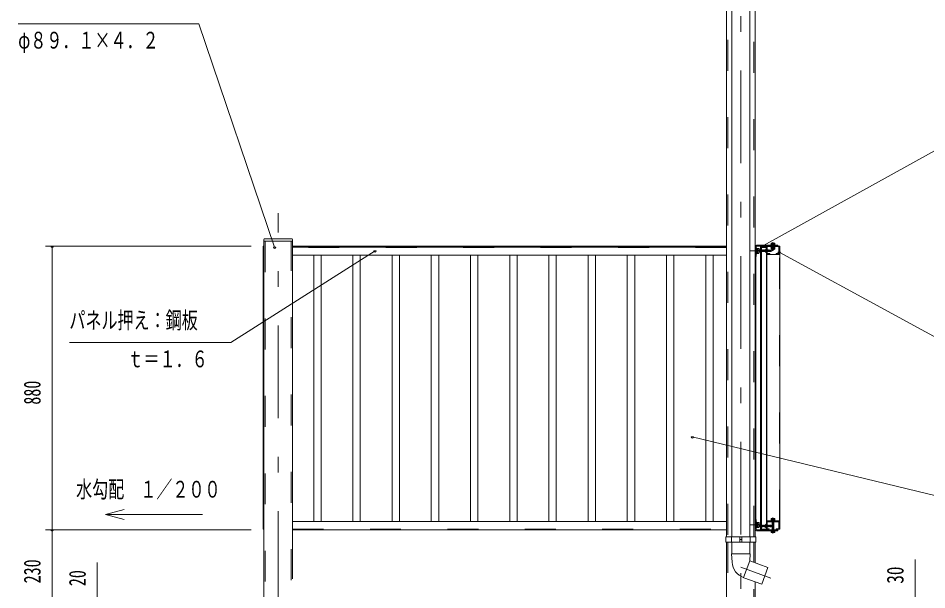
# Model space of a CAD drawing. Units: millimetres, scale not verified. Extents: x -26655 to 26659, y -10500 to 10500.
# Drawn here: x 15847 to 22888, y 1204 to 5638 of the extents above; entities that cross this region are included whole.
import ezdxf
from ezdxf.enums import TextEntityAlignment as Align

# ---------------------------------------------------------------- set-up
doc = ezdxf.new("R2010")
doc.units = ezdxf.units.MM
doc.header["$LTSCALE"] = 60
doc.linetypes.add('USER2', pattern=[10, 4, -6])
doc.linetypes.add('USER3', pattern=[24, 12, -5, 2, -5])
for name, color, linetype, lineweight in [('0-6_2-02BOLD', 7, 'Continuous', 18), ('0-7_2-12HIDDEN', 3, 'USER2', 18), ('0-8_2-22CENTER', 3, 'USER3', 18), ('0-9_2-42THIN', 4, 'Continuous', 18), ('0-A_2-52DIM', 3, 'Continuous', 18)]:
    doc.layers.add(name, color=color, linetype=linetype, lineweight=lineweight)
doc.styles.add('ＭＳ ゴシック', font='')
doc.styles.get('ＭＳ ゴシック').set_extended_font_data('MS Gothic')

msp = doc.modelspace()

# ---------------------------------------------------------------- linework, layer by layer
at = {"layer": '0-6_2-02BOLD'}
for p, q in [((21336.04, 1614.93), (21336.04, 6069.93)), ((21378.67, 6069.93), (21378.67, 1614.93)), ((21516.17, 6069.93), (21516.17, 1614.93)), ((21558.79, 1614.93), (21558.79, 6069.93)), ((17751.04, 469.93), (17751.04, 3919.93)), ((17751.04, 3907.43), (17973.79, 3907.43)), ((17758.54, 3927.43), (17966.29, 3927.43)), ((17973.79, 3919.93), (17973.79, 1290.01)), ((21689.07, 3881.93), (21689.07, 3890.67)), ((21703.51, 3890.67), (21703.51, 3881.93)), ((17973.79, 3869.93), (21336.04, 3869.93)), ((21336.04, 3861.93), (17973.79, 3861.93)), ((21570.79, 3853.68), (21566.79, 3853.68)), ((21749.29, 3869.93), (21569.29, 3869.93)), ((21575.79, 3851.93), (21570.79, 3851.93)), ((21570.79, 3837.43), (21575.79, 3832.43)), ((21570.79, 3832.43), (21575.79, 3827.43)), ((21587.8, 3841.81), (21575.79, 3841.81)), ((21575.79, 3823.05), (21587.8, 3823.05)), ((21589.54, 3816.68), (21589.54, 3848.18)), ((21599.29, 3869.93), (21599.29, 3845.35)), ((21599.29, 1710.35), (21599.29, 3822.51)), ((21602.29, 3848.57), (21602.29, 3869.93)), ((21602.29, 3819.29), (21602.29, 1713.57)), ((21608.29, 3838.93), (21606.29, 3830.04)), ((21608.04, 3828.93), (21610.29, 3838.93)), ((21614.29, 3840.18), (21613.29, 3840.18)), ((21617.29, 3838.93), (21614.79, 3838.93)), ((21618.79, 3840.18), (21617.79, 3840.18)), ((21621.79, 3838.93), (21619.29, 3838.93)), ((21620.04, 3827.68), (21622.29, 3840.18)), ((21624.54, 3827.68), (21626.79, 3840.18)), ((21627.79, 3840.18), (21625.54, 3827.68)), ((21626.04, 3828.93), (21628.54, 3828.93)), ((21629.04, 3827.68), (21631.29, 3840.18)), ((21632.79, 3838.93), (21635.29, 3838.93)), ((21633.54, 3827.68), (21635.79, 3840.18)), ((21637.29, 3838.93), (21637.95, 3838.93)), ((21638.04, 3827.68), (21638.33, 3827.68)), ((21645.04, 3848.68), (21644.17, 3848.68)), ((21645.04, 3858.93), (21645.04, 1673.93)), ((21646.29, 1673.93), (21646.29, 3861.93)), ((21650.29, 3861.93), (21650.29, 3815.43)), ((21650.29, 3839.55), (21650.54, 3840.18)), ((21652.29, 3828.93), (21650.29, 3828.93)), ((21651.54, 3840.18), (21652.04, 3838.93)), ((21655.04, 3840.18), (21652.79, 3827.68)), ((21738.29, 3865.93), (21654.29, 3865.93)), ((21654.29, 3828.93), (21656.54, 3838.93)), ((21660.54, 3840.18), (21659.54, 3840.18)), ((21663.54, 3838.93), (21661.04, 3838.93)), ((21661.29, 3828.93), (21661.79, 3827.68)), ((21662.79, 3827.68), (21663.29, 3828.93)), ((21667.29, 3827.68), (21666.29, 3827.68)), ((21677.69, 3833.93), (21684.04, 3833.93)), ((21680.66, 3861.93), (21680.66, 3865.93)), ((21688.79, 3842.93), (21688.79, 3845.68)), ((21689.07, 3846.94), (21689.07, 3858.18)), ((21692.54, 3858.18), (21696.29, 3861.93)), ((21700.04, 3861.93), (21696.29, 3858.18)), ((21703.51, 3858.18), (21703.51, 3846.94)), ((21711.54, 3861.93), (21711.54, 3858.18)), ((21742.29, 3863.43), (21742.29, 3815.43)), ((21746.29, 3804.93), (21746.29, 3869.93)), ((17973.79, 3799.43), (21336.04, 3799.43)), ((21563.73, 3790.43), (21563.73, 1749.43)), ((21336.04, 1733.43), (17973.79, 1733.43)), ((21558.79, 1749.43), (21566.79, 1749.43)), ((21566.79, 1749.43), (21566.79, 1672.43)), ((21575.79, 1712.43), (21570.79, 1707.43)), ((21575.79, 1707.43), (21570.79, 1702.43)), ((21575.79, 1716.81), (21587.8, 1716.81)), ((21575.79, 1698.05), (21587.8, 1698.05)), ((21602.42, 1713.68), (21603.29, 1713.68)), ((21608.29, 1703.93), (21606.29, 1703.93)), ((21606.54, 1692.68), (21606.29, 1693.31)), ((21607.54, 1692.68), (21608.04, 1693.93)), ((21609.79, 1705.18), (21608.79, 1705.18)), ((21612.79, 1703.93), (21610.54, 1693.93)), ((21611.04, 1692.68), (21613.29, 1705.18)), ((21614.29, 1705.18), (21612.04, 1692.68)), ((21612.54, 1693.93), (21614.79, 1703.93)), ((21615.04, 1693.93), (21615.54, 1692.68)), ((21616.54, 1692.68), (21617.04, 1693.93)), ((21618.79, 1705.18), (21617.79, 1705.18)), ((21621.79, 1703.93), (21619.29, 1703.93)), ((21620.04, 1692.68), (21619.54, 1693.93)), ((21621.54, 1693.93), (21623.79, 1703.93)), ((21623.29, 1705.18), (21622.29, 1705.18)), ((21624.04, 1693.93), (21626.29, 1703.93)), ((21626.79, 1705.18), (21624.54, 1692.68)), ((21625.54, 1692.68), (21627.79, 1705.18)), ((21628.29, 1703.93), (21626.04, 1693.93)), ((21628.54, 1693.93), (21630.79, 1703.93)), ((21631.29, 1705.18), (21629.04, 1692.68)), ((21630.04, 1692.68), (21632.29, 1705.18)), ((21633.54, 1692.68), (21633.04, 1693.93)), ((21637.29, 1703.93), (21637.95, 1703.93)), ((21637.54, 1693.93), (21637.74, 1694.81)), ((21638.04, 1692.68), (21638.14, 1693.26)), ((21649.29, 1738.93), (21680.66, 1738.93)), ((21650.29, 1681.93), (21650.29, 1728.43)), ((21650.54, 1705.18), (21650.29, 1704.56)), ((21650.29, 1703.79), (21650.54, 1705.18)), ((21652.04, 1703.93), (21651.54, 1705.18)), ((21653.79, 1692.68), (21652.79, 1692.68)), ((21738.29, 1736.43), (21654.29, 1736.43)), ((21654.29, 1732.43), (21738.29, 1732.43)), ((21656.79, 1693.93), (21654.29, 1693.93)), ((21655.04, 1705.18), (21654.54, 1703.93)), ((21656.54, 1703.93), (21656.04, 1705.18)), ((21658.29, 1692.68), (21657.29, 1692.68)), ((21661.04, 1703.93), (21658.79, 1693.93)), ((21659.54, 1705.18), (21659.04, 1703.93)), ((21664.04, 1705.18), (21661.79, 1692.68)), ((21662.79, 1692.68), (21663.29, 1693.93)), ((21680.66, 1740.43), (21680.66, 1736.43)), ((21688.79, 1669.93), (21688.79, 1732.43)), ((21688.79, 1722.28), (21703.79, 1722.28)), ((21689.07, 1755.42), (21689.07, 1744.18)), ((21692.54, 1744.18), (21696.29, 1740.43)), ((21696.29, 1744.18), (21700.04, 1740.43)), ((21703.51, 1744.18), (21703.51, 1755.42)), ((21703.79, 1732.43), (21703.79, 1669.93)), ((21711.92, 1738.93), (21749.29, 1738.93)), ((21742.29, 1681.93), (21742.29, 1728.43)), ((21746.29, 1738.93), (21746.29, 1673.93)), ((17746.17, 1673.93), (17751.04, 1673.93)), ((17973.79, 1669.93), (21336.04, 1669.93)), ((21570.79, 1686.18), (21566.79, 1686.18)), ((21602.29, 1684.29), (21602.29, 1673.93)), ((21633.29, 1670.93), (21606.29, 1670.93)), ((21633.29, 1670.93), (21633.29, 1673.93)), ((21633.79, 1673.93), (21633.79, 1669.93)), ((21662.29, 1677.93), (21654.29, 1677.93)), ((21689.07, 1649.19), (21689.07, 1657.93)), ((21703.51, 1657.93), (21703.51, 1649.19)), ((21336.04, 1574.93), (21336.04, 969.93)), ((21374.66, 1614.93), (21374.66, 1574.93)), ((21378.67, 1574.93), (21378.67, 1482.66)), ((21439.79, 1574.93), (21439.79, 1614.93)), ((21439.79, 1594.93), (21455.04, 1594.93)), ((21455.04, 1614.93), (21455.04, 1574.93)), ((21516.17, 1574.93), (21516.17, 1482.66)), ((21520.16, 1614.93), (21520.16, 1574.93)), ((21558.79, 1412.15), (21558.79, 1574.93)), ((21374.91, 1482.66), (21519.92, 1482.66)), ((21374.91, 1482.66), (21379.31, 1418.17)), ((21469.14, 1298.45), (21516.17, 1427.66)), ((21558.79, 969.93), (21558.79, 1265.83))]:
    msp.add_line(p, q, dxfattribs=at)
for points in [[(21569.29, 3877.93), (21733.79, 3877.93), (21733.79, 3869.93)], [(21680.66, 3877.93), (21680.66, 3881.93), (21711.91, 3881.93), (21711.91, 3877.93)], [(21710.72, 3881.93), (21710.72, 3890.67), (21708.54, 3891.93), (21684.04, 3891.93), (21681.85, 3890.67), (21681.85, 3881.93)], [(17746.17, 1673.93), (17746.17, 3869.93), (17751.04, 3869.93)], [(21566.79, 3867.43), (21566.79, 3790.43), (21558.79, 3790.43)], [(21570.79, 3853.68), (21570.79, 3811.18), (21566.79, 3811.18)], [(21570.79, 3812.93), (21575.79, 3812.93), (21575.79, 3851.93)], [(21589.54, 3848.18), (21587.8, 3851.19), (21575.79, 3851.19)], [(21575.79, 3813.66), (21587.8, 3813.66), (21589.54, 3816.68)], [(21603.29, 3819.18), (21602.42, 3819.18), (21602.42, 3848.68), (21603.29, 3848.68)], [(21603.29, 3858.93), (21603.29, 3799.43), (21606.29, 3799.43)], [(21645.79, 3858.93), (21645.79, 3861.93), (21606.29, 3861.93)], [(21662.29, 1673.93), (21606.29, 1673.93), (21606.29, 3858.93), (21646.29, 3858.93)], [(21608.79, 3840.18), (21608.29, 3838.93), (21606.29, 3838.93)], [(21606.29, 3828.3), (21606.54, 3827.68), (21607.54, 3827.68)], [(21606.54, 3827.68), (21608.79, 3840.18), (21609.79, 3840.18), (21607.54, 3827.68), (21608.04, 3828.93), (21610.54, 3828.93), (21612.79, 3838.93), (21613.29, 3840.18), (21611.04, 3827.68), (21610.54, 3828.93)], [(21612.79, 3838.93), (21610.29, 3838.93), (21609.79, 3840.18)], [(21611.04, 3827.68), (21612.04, 3827.68), (21614.29, 3840.18), (21614.79, 3838.93), (21612.54, 3828.93), (21612.04, 3827.68)], [(21612.54, 3828.93), (21615.04, 3828.93), (21617.29, 3838.93), (21617.79, 3840.18), (21615.54, 3827.68), (21615.04, 3828.93)], [(21615.54, 3827.68), (21616.54, 3827.68), (21618.79, 3840.18), (21619.29, 3838.93), (21617.04, 3828.93), (21616.54, 3827.68)], [(21617.04, 3828.93), (21619.54, 3828.93), (21620.04, 3827.68), (21621.04, 3827.68), (21621.54, 3828.93), (21624.04, 3828.93), (21626.29, 3838.93), (21623.79, 3838.93), (21621.54, 3828.93)], [(21623.29, 3840.18), (21622.29, 3840.18), (21621.79, 3838.93), (21619.54, 3828.93)], [(21621.04, 3827.68), (21623.29, 3840.18), (21623.79, 3838.93)], [(21626.29, 3838.93), (21626.79, 3840.18), (21627.79, 3840.18), (21628.29, 3838.93), (21626.04, 3828.93), (21625.54, 3827.68), (21624.54, 3827.68), (21624.04, 3828.93)], [(21628.54, 3828.93), (21630.79, 3838.93), (21628.29, 3838.93)], [(21630.04, 3827.68), (21629.04, 3827.68), (21628.54, 3828.93)], [(21632.29, 3840.18), (21630.04, 3827.68), (21630.54, 3828.93)], [(21630.79, 3838.93), (21631.29, 3840.18), (21632.29, 3840.18), (21632.79, 3838.93), (21630.54, 3828.93), (21633.04, 3828.93), (21635.29, 3838.93), (21635.79, 3840.18), (21636.79, 3840.18), (21634.54, 3827.68), (21633.54, 3827.68), (21633.04, 3828.93)], [(21636.79, 3840.18), (21637.29, 3838.93), (21635.04, 3828.93), (21634.54, 3827.68)], [(21635.04, 3828.93), (21637.54, 3828.93), (21637.74, 3829.81)], [(21637.54, 3828.93), (21638.04, 3827.68), (21638.14, 3828.26)], [(21644.17, 3848.68), (21644.17, 3819.18), (21645.04, 3819.18)], [(21649.29, 1738.93), (21649.29, 3804.93), (21749.29, 3804.93)], [(21650.29, 3833.23), (21651.54, 3840.18), (21650.54, 3840.18), (21650.29, 3838.79)], [(21653.79, 3827.68), (21652.79, 3827.68), (21652.29, 3828.93), (21654.54, 3838.93), (21652.04, 3838.93), (21650.29, 3831.15)], [(21654.54, 3838.93), (21655.04, 3840.18), (21656.04, 3840.18), (21653.79, 3827.68), (21654.29, 3828.93), (21656.79, 3828.93), (21657.29, 3827.68), (21659.54, 3840.18), (21659.04, 3838.93), (21656.79, 3828.93)], [(21654.29, 3811.43), (21671.29, 3811.43), (21671.29, 3807.43), (21654.29, 3807.43)], [(21659.04, 3838.93), (21656.54, 3838.93), (21656.04, 3840.18)], [(21657.29, 3827.68), (21658.29, 3827.68), (21660.54, 3840.18), (21661.04, 3838.93), (21658.79, 3828.93), (21658.29, 3827.68)], [(21658.79, 3828.93), (21661.29, 3828.93), (21663.54, 3838.93), (21664.04, 3840.18), (21665.04, 3840.18), (21665.54, 3838.93), (21667.79, 3838.93), (21671.54, 3839.43), (21680.86, 3839.43), (21684.04, 3833.93), (21680.86, 3828.43), (21671.54, 3828.43), (21667.79, 3828.93), (21667.29, 3827.68), (21667.41, 3833.93), (21666.29, 3827.68), (21665.79, 3828.93), (21663.29, 3828.93), (21665.54, 3838.93)], [(21665.04, 3840.18), (21662.79, 3827.68), (21661.79, 3827.68), (21664.04, 3840.18)], [(21665.79, 3828.93), (21667.41, 3833.93), (21667.79, 3828.93)], [(21680.66, 3861.93), (21711.91, 3861.93), (21711.91, 3865.93)], [(21711.54, 3858.18), (21681.04, 3858.18), (21681.04, 3861.93)], [(21681.85, 3858.18), (21681.85, 3846.94), (21684.04, 3845.68)], [(21684.04, 3845.68), (21708.54, 3845.68), (21710.72, 3846.94), (21710.72, 3858.18)], [(21703.79, 3845.68), (21703.79, 3842.93), (21701.29, 3840.43), (21691.29, 3840.43), (21688.79, 3842.93), (21703.79, 3842.93)], [(21749.29, 3869.93), (21749.29, 1673.93), (21721.29, 1673.93), (21721.29, 1677.93), (21738.29, 1677.93)], [(21738.29, 3811.43), (21721.29, 3811.43), (21721.29, 3807.43), (21738.29, 3807.43)], [(21570.79, 1686.18), (21570.79, 1728.68), (21566.79, 1728.68)], [(21570.79, 1726.93), (21575.79, 1726.93), (21575.79, 1687.93), (21570.79, 1687.93)], [(21575.79, 1688.67), (21587.8, 1688.67), (21589.54, 1691.68), (21589.54, 1723.18), (21587.8, 1726.2), (21575.79, 1726.2)], [(21602.42, 1713.68), (21602.42, 1684.18), (21603.29, 1684.18)], [(21603.29, 1673.93), (21603.29, 1733.43), (21606.29, 1733.43)], [(21606.29, 1695.04), (21608.29, 1703.93), (21608.79, 1705.18), (21606.54, 1692.68), (21607.54, 1692.68), (21609.79, 1705.18), (21610.29, 1703.93), (21612.79, 1703.93), (21613.29, 1705.18), (21614.29, 1705.18), (21614.79, 1703.93), (21617.29, 1703.93), (21617.79, 1705.18), (21615.54, 1692.68), (21616.54, 1692.68), (21618.79, 1705.18), (21619.29, 1703.93), (21617.04, 1693.93), (21619.54, 1693.93)], [(21617.29, 1703.93), (21615.04, 1693.93), (21612.54, 1693.93), (21612.04, 1692.68), (21611.04, 1692.68), (21610.54, 1693.93), (21608.04, 1693.93), (21610.29, 1703.93)], [(21619.54, 1693.93), (21621.79, 1703.93), (21622.29, 1705.18), (21620.04, 1692.68), (21621.04, 1692.68), (21621.54, 1693.93), (21624.04, 1693.93), (21624.54, 1692.68), (21625.54, 1692.68), (21626.04, 1693.93), (21628.54, 1693.93), (21629.04, 1692.68), (21630.04, 1692.68), (21630.54, 1693.93), (21633.04, 1693.93), (21635.29, 1703.93), (21635.79, 1705.18), (21636.79, 1705.18), (21637.29, 1703.93), (21635.04, 1693.93), (21637.54, 1693.93), (21638.04, 1692.68), (21638.33, 1692.68)], [(21632.79, 1703.93), (21632.29, 1705.18), (21631.29, 1705.18), (21630.79, 1703.93), (21628.29, 1703.93), (21627.79, 1705.18), (21626.79, 1705.18), (21626.29, 1703.93), (21623.79, 1703.93), (21623.29, 1705.18), (21621.04, 1692.68)], [(21630.54, 1693.93), (21632.79, 1703.93), (21635.29, 1703.93)], [(21635.79, 1705.18), (21633.54, 1692.68), (21634.54, 1692.68)], [(21635.04, 1693.93), (21634.54, 1692.68), (21636.79, 1705.18)], [(21645.04, 1713.68), (21644.17, 1713.68), (21644.17, 1684.18), (21645.04, 1684.18)], [(21650.54, 1705.18), (21651.54, 1705.18), (21650.29, 1698.23)], [(21650.29, 1696.15), (21652.04, 1703.93), (21654.54, 1703.93), (21652.29, 1693.93), (21650.29, 1693.93)], [(21652.29, 1693.93), (21652.79, 1692.68), (21655.04, 1705.18), (21656.04, 1705.18), (21653.79, 1692.68), (21654.29, 1693.93), (21656.54, 1703.93), (21659.04, 1703.93), (21656.79, 1693.93), (21657.29, 1692.68), (21659.54, 1705.18), (21660.54, 1705.18), (21661.04, 1703.93), (21663.54, 1703.93), (21661.29, 1693.93), (21661.79, 1692.68), (21662.79, 1692.68), (21665.04, 1705.18), (21665.54, 1703.93), (21667.79, 1703.93), (21671.54, 1704.43), (21680.86, 1704.43), (21684.04, 1698.93), (21677.69, 1698.93)], [(21661.29, 1693.93), (21658.79, 1693.93), (21658.29, 1692.68), (21660.54, 1705.18)], [(21665.79, 1693.93), (21663.29, 1693.93), (21665.54, 1703.93)], [(21665.04, 1705.18), (21664.04, 1705.18), (21663.54, 1703.93)], [(21684.04, 1698.93), (21680.86, 1693.43), (21671.54, 1693.43), (21667.79, 1693.93), (21667.29, 1692.68), (21666.29, 1692.68), (21665.79, 1693.93), (21667.41, 1698.93), (21667.79, 1693.93)], [(21667.29, 1692.68), (21667.41, 1698.93), (21666.29, 1692.68)], [(21680.66, 1740.43), (21711.92, 1740.43), (21711.92, 1736.43)], [(21711.54, 1740.43), (21711.54, 1744.18), (21681.04, 1744.18), (21681.04, 1740.43)], [(21681.86, 1744.18), (21681.86, 1755.42), (21684.04, 1756.68), (21708.54, 1756.68), (21710.72, 1755.42), (21710.72, 1744.18)], [(21702.54, 1756.68), (21701.29, 1757.93), (21691.29, 1757.93), (21690.04, 1756.68)], [(21569.29, 1669.93), (21733.79, 1669.93), (21733.79, 1661.93), (21569.29, 1661.93)], [(21603.29, 1673.93), (21599.29, 1673.93), (21599.29, 1687.52)], [(21711.92, 1661.93), (21711.92, 1657.93), (21680.66, 1657.93), (21680.66, 1661.93)], [(21681.86, 1657.93), (21681.86, 1649.19), (21684.04, 1647.93), (21708.54, 1647.93), (21710.72, 1649.19), (21710.72, 1657.93)], [(21519.91, 1482.66), (21516.17, 1427.66), (21657.12, 1376.36), (21610.1, 1247.15), (21469.84, 1298.2)]]:
    msp.add_lwpolyline(points, dxfattribs=at)
msp.add_lwpolyline([(21562.79, 1574.93), (21562.79, 1614.93), (21332.04, 1614.93), (21332.04, 1574.93)], close=True, dxfattribs=at)
for centre, radius, start, end in [((17758.54, 3919.93), 7.5, 90, 180), ((17966.29, 3919.93), 7.5, 0, 90), ((21569.29, 3867.43), 10.5, 90, 180), ((21685.46, 3886.14), 5.79, 51.46857, 90), ((21696.29, 3870.65), 21.27, 70.17088, 109.83133), ((21707.11, 3886.14), 5.79, 90, 128.54623), ((21569.29, 3867.43), 2.5, 90, 180), ((21582.35, 3846.5), 7.19, 319.27318, 360), ((21563.39, 3832.43), 26.15, 338.97459, 21.0237), ((21582.35, 3818.36), 7.19, 0, 40.72682), ((21605.16, 3833.93), 9.62, 137.75343, 222.24657), ((21614.79, 3833.93), 19.25, 129.98311, 230.01689), ((21606.29, 3858.93), 3, 90, 180), ((21646.91, 3833.93), 9.62, 137.75343, 222.24657), ((21656.54, 3833.93), 19.25, 129.98311, 230.01689), ((21654.29, 3861.93), 8, 90, 180), ((21654.29, 3815.43), 8, 180, 270), ((21654.29, 3861.93), 4, 90, 180), ((21654.29, 3815.43), 4, 180, 270), ((21679.23, 3826.02), 8.06, 101.01431, 162.60643), ((21684.04, 3833.93), 6.35, 120.0002, 180), ((21685.46, 3851.47), 5.79, 270, 308.53143), ((21696.29, 3866.95), 21.27, 250.16867, 289.82912), ((21707.11, 3851.47), 5.79, 231.45377, 270), ((21738.29, 3861.93), 8, 0, 90), ((21738.29, 3861.93), 4, 0, 90), ((21738.29, 3815.43), 4, 270, 0), ((21738.29, 3815.43), 8, 270, 0), ((21582.35, 1721.5), 7.19, 319.27318, 360), ((21563.39, 1707.43), 26.15, 338.9763, 21.02541), ((21582.35, 1693.36), 7.19, 0, 40.72961), ((21614.79, 1698.93), 19.25, 129.98311, 230.01689), ((21605.17, 1698.93), 9.62, 137.75343, 222.24657), ((21646.91, 1698.93), 9.62, 137.75343, 222.24657), ((21656.54, 1698.93), 19.25, 129.98311, 230.01689), ((21654.29, 1728.43), 8, 90, 180), ((21654.29, 1728.43), 4, 90, 180), ((21679.23, 1691.02), 8.06, 101.01431, 162.60643), ((21684.04, 1698.93), 6.35, 120.0002, 180), ((21685.47, 1750.89), 5.79, 51.46857, 90), ((21696.29, 1735.41), 21.27, 70.17088, 109.83133), ((21707.12, 1750.89), 5.79, 90, 128.54623), ((21738.29, 1728.43), 8, 0, 90), ((21738.29, 1728.43), 4, 0, 90), ((21569.29, 1672.43), 10.5, 180, 270), ((21569.29, 1672.43), 2.5, 180, 270), ((21606.29, 1673.93), 3, 180, 270), ((21654.29, 1681.93), 8, 180, 270), ((21654.29, 1681.93), 4, 180, 270), ((21662.29, 1673.93), 4, 270, 90), ((21685.47, 1653.73), 5.79, 270, 308.53143), ((21696.29, 1669.21), 21.27, 250.16867, 289.82912), ((21707.12, 1653.72), 5.79, 231.45377, 270), ((21738.29, 1681.93), 4, 270, 0), ((21738.29, 1681.93), 8, 270, 0), ((21516.5, 1427.54), 137.5, 183.90576, 250.16731)]:
    msp.add_arc(centre, radius, start, end, dxfattribs=at)
at = {"layer": '0-7_2-12HIDDEN'}
for p, q in [((21346.54, 6069.93), (21346.54, 1614.93)), ((21548.29, 1614.93), (21548.29, 6069.93)), ((17761.54, 3907.43), (17761.54, 469.93)), ((17963.29, 1278.88), (17963.29, 3907.43)), ((17749.16, 3869.93), (17749.16, 1673.93)), ((17973.79, 3865.93), (21336.04, 3865.93)), ((21336.04, 3858.93), (17973.79, 3858.93)), ((21607.54, 3858.93), (21607.54, 1673.93)), ((21746.29, 1738.93), (21746.29, 3804.93)), ((21560.74, 1749.43), (21560.74, 3790.43)), ((17973.79, 1673.93), (21336.04, 1673.93)), ((21346.54, 1574.93), (21346.54, 969.93)), ((21548.29, 1415.97), (21548.29, 1574.93)), ((21548.29, 969.93), (21548.29, 1269.65))]:
    msp.add_line(p, q, dxfattribs=at)
at = {"layer": '0-8_2-22CENTER'}
for p, q in [((21447.41, 6672.44), (21447.41, -1305.07)), ((17862.49, 1094.93), (17862.49, 4125.61)), ((21696.29, 3833.74), (21696.29, 3899.21)), ((21519.78, 3832.43), (21599.55, 3832.43)), ((21594.25, 3833.93), (21689.38, 3833.93)), ((21696.29, 1640.67), (21696.29, 1764.04)), ((21519.55, 1707.43), (21594.17, 1707.43)), ((21593.69, 1698.93), (21689.82, 1698.93)), ((21447.41, 1379.52), (21680.59, 1294.65))]:
    msp.add_line(p, q, dxfattribs=at)
at = {"layer": '0-9_2-42THIN'}
for p, q in [((18137.41, 1733.43), (18137.41, 3799.43)), ((18194.91, 3799.43), (18194.91, 1733.43)), ((18441.16, 1733.43), (18441.16, 3799.43)), ((18498.66, 3799.43), (18498.66, 1733.43)), ((18744.91, 1733.43), (18744.91, 3799.43)), ((18802.41, 3799.43), (18802.41, 1733.43)), ((19048.66, 1733.43), (19048.66, 3799.43)), ((19106.16, 3799.43), (19106.16, 1733.43)), ((19352.41, 1733.43), (19352.41, 3799.43)), ((19409.91, 3799.43), (19409.91, 1733.43)), ((19656.16, 1733.43), (19656.16, 3799.43)), ((19713.67, 3799.43), (19713.67, 1733.43)), ((19959.91, 1733.43), (19959.91, 3799.43)), ((20017.42, 3799.43), (20017.42, 1733.43)), ((20263.66, 3799.43), (20263.66, 1733.43)), ((20321.17, 1733.43), (20321.17, 3799.43)), ((20567.42, 3799.43), (20567.42, 1733.43)), ((20624.92, 1733.43), (20624.92, 3799.43)), ((20871.17, 3799.43), (20871.17, 1733.43)), ((20928.67, 1733.43), (20928.67, 3799.43)), ((21174.92, 1733.43), (21174.92, 3799.43)), ((21232.42, 3799.43), (21232.42, 1733.43))]:
    msp.add_line(p, q, dxfattribs=at)
for points in [[(21690.79, 1732.43), (21690.79, 1722.28), (21688.79, 1718.81)], [(21703.79, 1718.81), (21701.79, 1722.28), (21701.79, 1732.43)]]:
    msp.add_lwpolyline(points, dxfattribs=at)
at = {"layer": '0-A_2-52DIM'}
for p, q in [((21621.71, 3875.22), (23547.42, 4939.93)), ((21631.71, 3875.22), (21611.71, 3875.22)), ((16059.91, 3869.93), (17653.22, 3869.93)), ((16119.92, 3869.93), (16099.92, 3869.93)), ((16109.92, -75.07), (16109.92, 3869.93)), ((17844.8, 3860.57), (17824.8, 3860.57)), ((18622.69, 3832.55), (18602.69, 3832.55)), ((21690.79, 3840.93), (21690.79, 3845.68)), ((21701.79, 3845.68), (21701.79, 3840.93)), ((21754.69, 3823.93), (21734.69, 3823.93)), ((21081.14, 2390.96), (21061.14, 2390.96)), ((23547.42, 1789.93), (21071.14, 2390.96)), ((16524.92, 1787.15), (17274.92, 1787.15)), ((17653.22, 1669.93), (16059.91, 1669.93)), ((16119.92, 1669.93), (16099.92, 1669.93)), ((16459.92, 1414.93), (16459.92, 1031.06)), ((22797.42, 1032.16), (22797.42, 1439.93))]:
    msp.add_line(p, q, dxfattribs=at)
for points in [[(17834.8, 3860.57), (17247.42, 5594.93), (15847.42, 5594.93)], [(16244.38, 3123.03), (17494.38, 3123.03), (18612.69, 3832.55)], [(21744.69, 3823.93), (23547.42, 2839.93), (24322.42, 2839.93)], [(16669.81, 1825.98), (16524.92, 1787.15), (16669.81, 1748.33)]]:
    msp.add_lwpolyline(points, dxfattribs=at)
for centre in [(21621.71, 3875.22), (16109.92, 3869.93), (17834.8, 3860.57), (18612.69, 3832.55), (21744.69, 3823.93), (21071.14, 2390.96), (16109.92, 1669.93)]:
    msp.add_arc(centre, 10, 180, 0, dxfattribs=at)

# ---------------------------------------------------------------- texts
at = {"layer": '0-A_2-52DIM', "color": 7, "style": 'ＭＳ ゴシック', "width": 0.7}
for s, p in [('φ８９．１×４．２', (15847.42, 5362.69)), ('パネル押え：鋼板', (16244.38, 3190.8)), ('ｔ＝１．６', (16694.38, 2890.8)), ('水勾配\u3000１／２００', (16296.46, 1879.92))]:
    msp.add_text(s, height=130.2, dxfattribs=at).set_placement(p, align=Align.BOTTOM_LEFT)
at = {"layer": '0-A_2-52DIM', "color": 7, "style": 'ＭＳ ゴシック'}
for s, width, p in [('880', 0.7, (16059.91, 2640.21)), ('230', 0.7, (16059.91, 1254.04)), ('20', 0.7, (16409.92, 1232.61)), ('30', 0.75, (22747.41, 1251.62))]:
    msp.add_text(s, height=130.2, rotation=90, dxfattribs=dict(at, width=width)).set_placement(p, align=Align.BOTTOM_LEFT)

doc.saveas('drawing.dxf')
